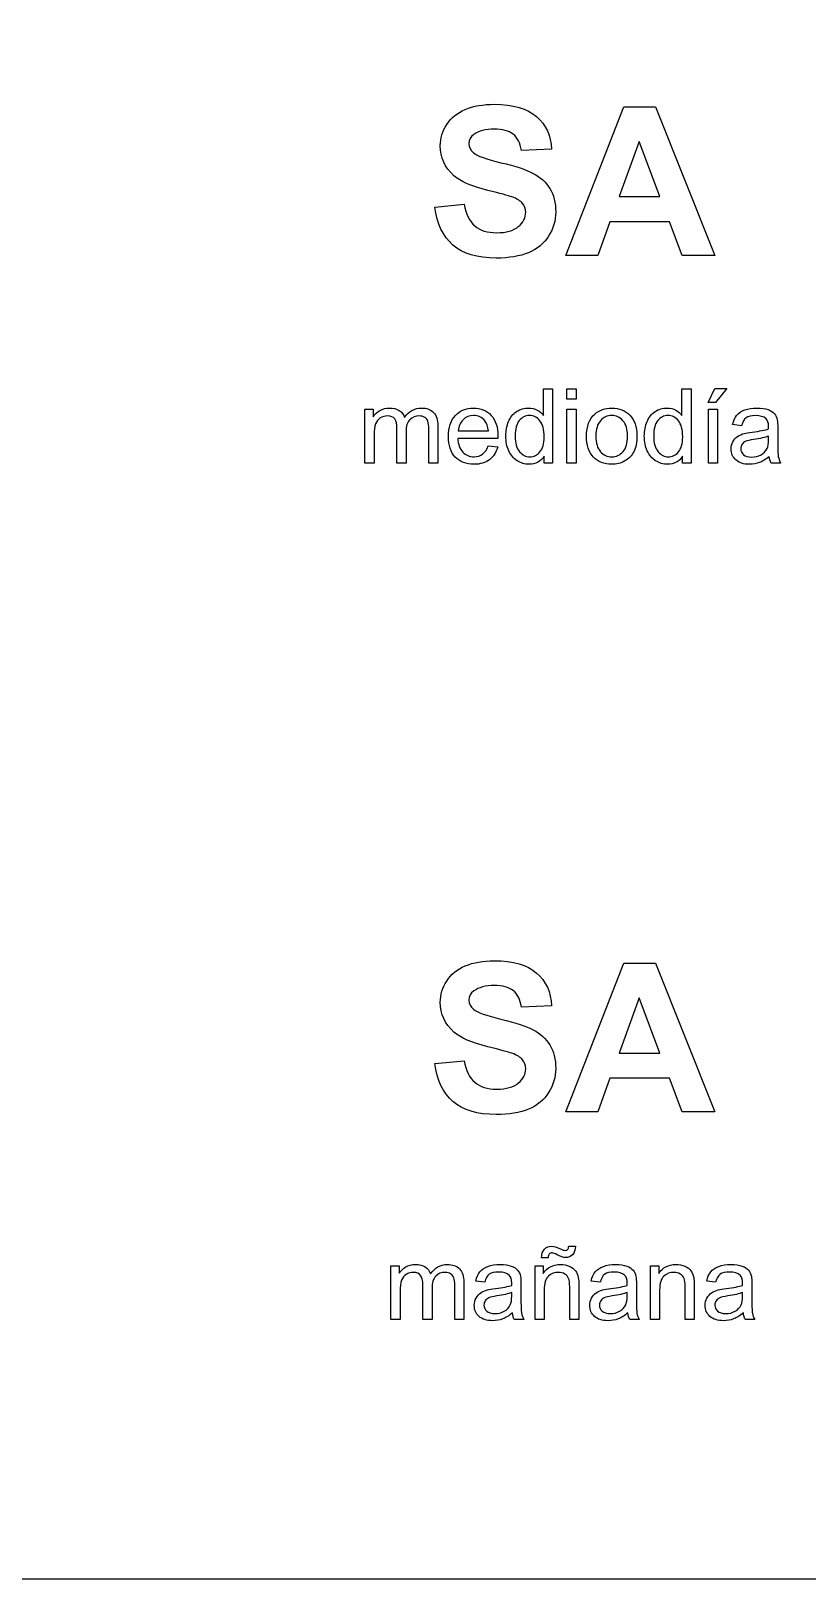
# Model space of a CAD drawing. Header units: millimetres. Extents: x 5 to 740, y 5 to 477.
# Drawn here: x 167.2 to 197.1, y 192 to 251.7 of the extents above; entities that cross this region are included whole.
import ezdxf

# ---------------------------------------------------------------- set-up
doc = ezdxf.new("R2010")
doc.units = ezdxf.units.MM
doc.layers.get('0').update_dxf_attribs({"linetype": 'CONTINUOUS'})

msp = doc.modelspace()

# ---------------------------------------------------------------- linework, layer by layer
at = {"color": 7}
for points in [[(5, 327), (239, 327), (239, 192), (5, 192)], [(193.52539, 243), (192.26758, 243), (191.76758, 244.30078), (189.47852, 244.30078), (189.00586, 243), (187.7793, 243), (190.00977, 248.72656), (191.23242, 248.72656)], [(191.39648, 245.26563), (190.60742, 247.39063), (189.83398, 245.26563)], [(182.73242, 244.86326)], [(187.81934, 237.45898), (187.81934, 237.86328), (188.1709, 237.86328), (188.1709, 237.45898)], [(193.26072, 237.33203), (193.52049, 237.87891), (193.98143, 237.87891), (193.55174, 237.33203)], [(187.81934, 235), (187.81934, 237.07422), (188.1709, 237.07422), (188.1709, 235)], [(193.27832, 235), (193.27832, 237.07422), (193.62988, 237.07422), (193.62988, 235)], [(183.63379, 236.23633)], [(184.78805, 235.66804)], [(185.82715, 236.03516)], [(188.5752, 236.03711)], [(188.93652, 236.03711)], [(191.16504, 236.03516)], [(195.6202, 235.2558)], [(193.52539, 210), (192.26758, 210), (191.76758, 211.30078), (189.47852, 211.30078), (189.00586, 210), (187.7793, 210), (190.00977, 215.72656), (191.23242, 215.72656)], [(191.39648, 212.26563), (190.60742, 214.39063), (189.83398, 212.26563)], [(182.73242, 211.86326)], [(185.72177, 202.2558)], [(190.17099, 202.2558)], [(194.62022, 202.2558)]]:
    msp.add_lwpolyline(points, close=True, dxfattribs=at)
for points in [[(187.22461, 247.08984), (186.06836, 247.03904)], [(182.73242, 244.86328), (183.85742, 244.97266)], [(186.91504, 236.83591), (186.91504, 237.86325), (187.26465, 237.86325), (187.26465, 235), (186.93848, 235)], [(192.25293, 236.83591), (192.25293, 237.86325), (192.60254, 237.86325), (192.60254, 235), (192.27637, 235)], [(180.03613, 235), (180.03613, 237.07422), (180.35059, 237.07422), (180.35059, 236.7832)], [(181.62008, 236.20504), (181.62008, 235), (181.26851, 235), (181.26851, 236.34766)], [(182.84668, 236.42378), (182.84668, 235), (182.49707, 235), (182.49707, 236.30664)], [(183.63379, 236.23633), (184.79199, 236.23633)], [(194.55184, 236.43547), (194.20809, 236.48237)], [(195.94639, 236.33783), (195.94639, 235.86908)], [(180.38773, 236.0762), (180.38773, 235), (180.03613, 235)], [(185.16109, 235.94734), (183.61422, 235.94734)], [(184.78809, 235.66797), (185.15137, 235.62307)], [(195.59079, 235.91218), (195.5908, 236.04102)], [(186.93848, 235), (186.93848, 235.26172)], [(192.27637, 235), (192.27637, 235.26172)], [(196.05769, 234.99994), (195.6905, 234.99994)], [(187.22461, 214.08984), (186.06836, 214.03904)], [(182.73242, 211.86328), (183.85742, 211.97266)], [(187.89358, 204.83202), (188.14749, 204.83202)], [(181.03613, 202), (181.03613, 204.07422), (181.35059, 204.07422), (181.35059, 203.7832)], [(186.59277, 202), (186.59277, 204.07422), (186.90918, 204.07422), (186.90918, 203.7793)], [(187.10063, 204.38081), (186.84082, 204.38086)], [(191.04199, 202), (191.04199, 204.07422), (191.3584, 204.07422), (191.3584, 203.7793)], [(183.84668, 203.42378), (183.84668, 202), (183.49707, 202), (183.49707, 203.30664)], [(184.65341, 203.43547), (184.30966, 203.48237)], [(189.10263, 203.43547), (188.75888, 203.48237)], [(193.55186, 203.43547), (193.20811, 203.48237)], [(181.38773, 203.0762), (181.38773, 202), (181.03613, 202)], [(182.62008, 203.20504), (182.62008, 202), (182.26851, 202), (182.26851, 203.34766)], [(185.69237, 202.91218), (185.69238, 203.04102)], [(186.04796, 203.33783), (186.04796, 202.86908)], [(186.94433, 203.13285), (186.94433, 202), (186.59277, 202)], [(188.27829, 203.27535), (188.27829, 202), (187.92673, 202), (187.92673, 203.26172)], [(190.14159, 202.91218), (190.1416, 203.04102)], [(190.49718, 203.33783), (190.49718, 202.86908)], [(191.39354, 203.13285), (191.39354, 202), (191.04199, 202)], [(192.72751, 203.27535), (192.72751, 202), (192.37595, 202), (192.37595, 203.26172)], [(194.59081, 202.91218), (194.59082, 203.04102)], [(194.94641, 203.33783), (194.94641, 202.86908)], [(186.15926, 201.99994), (185.79207, 201.99994)], [(190.60848, 201.99994), (190.24129, 201.99994)], [(195.05771, 201.99994), (194.69052, 201.99994)]]:
    msp.add_lwpolyline(points, dxfattribs=at)
for points in [[(183.90039, 248.625), (184.21289, 248.757813), (184.589193, 248.82422), (185.0293, 248.82422)], [(185.0293, 248.82422), (185.748047, 248.82422), (186.28841, 248.666667), (186.65039, 248.35156)], [(183.18555, 248.04297), (183.352217, 248.298177), (183.590497, 248.492187), (183.90039, 248.625)], [(186.65039, 248.35156), (187.014977, 248.03646), (187.206383, 247.615887), (187.22461, 247.08984)], [(182.93945, 247.22656), (182.93945, 247.518227), (183.021483, 247.790363), (183.18555, 248.04297)], [(184.22852, 247.66014), (184.10612, 247.571593), (184.04492, 247.453103), (184.04492, 247.30467)], [(185.01758, 247.86717), (184.68164, 247.86717), (184.41862, 247.79816), (184.22852, 247.66014)], [(185.74805, 247.67186), (185.58659, 247.802067), (185.3431, 247.86717), (185.01758, 247.86717)], [(186.06836, 247.03904), (186.018893, 247.333313), (185.912123, 247.544253), (185.74805, 247.67186)], [(183.4668, 246.07422), (183.115233, 246.389327), (182.93945, 246.77344), (182.93945, 247.22656)], [(184.04492, 247.30467), (184.04492, 247.16925), (184.102213, 247.053363), (184.2168, 246.95701)], [(184.2168, 246.95701), (184.362633, 246.834617), (184.7168, 246.707013), (185.2793, 246.5742)], [(185.2793, 246.5742), (185.8418, 246.441387), (186.257163, 246.303367), (186.52539, 246.16014)], [(184.77148, 245.50781), (184.151693, 245.661457), (183.7168, 245.85026), (183.4668, 246.07422)], [(186.52539, 246.16014), (186.796223, 246.019513), (187.00716, 245.825503), (187.1582, 245.57811)], [(185.69727, 245.25781), (185.56185, 245.304677), (185.253253, 245.38801), (184.77148, 245.50781)], [(186.11133, 245.00781), (186.033203, 245.104163), (185.895183, 245.187497), (185.69727, 245.25781)], [(187.1582, 245.57811), (187.311847, 245.333317), (187.38867, 245.02993), (187.38867, 244.66795)], [(183.42773, 243.39842), (183.03971, 243.734353), (182.80794, 244.222633), (182.73242, 244.86326)], [(183.85742, 244.97266), (183.925127, 244.595053), (184.061847, 244.31771), (184.26758, 244.14063)], [(185.94727, 244.10938), (186.13737, 244.268233), (186.23242, 244.453127), (186.23242, 244.66406)], [(186.23242, 244.66406), (186.23242, 244.79948), (186.192057, 244.914063), (186.11133, 245.00781)], [(187.38867, 244.66795), (187.38867, 244.339823), (187.297523, 244.03253), (187.11523, 243.74607)], [(184.26758, 244.14063), (184.475913, 243.963543), (184.75586, 243.875), (185.10742, 243.875)], [(185.10742, 243.875), (185.47982, 243.875), (185.75977, 243.953127), (185.94727, 244.10938)], [(185.0957, 242.89842), (184.371747, 242.89842), (183.815757, 243.065087), (183.42773, 243.39842)], [(187.11523, 243.74607), (186.932943, 243.459617), (186.675133, 243.246077), (186.3418, 243.10545)], [(186.3418, 243.10545), (186.008467, 242.96743), (185.5931, 242.89842), (185.0957, 242.89842)], [(180.35059, 236.7832), (180.415657, 236.884767), (180.502243, 236.966147), (180.61035, 237.02734)], [(180.61035, 237.02734), (180.718423, 237.089807), (180.84147, 237.12104), (180.97949, 237.12104)], [(180.90136, 236.81641), (180.8024, 236.81641), (180.710603, 236.790377), (180.62597, 236.73831)], [(181.18261, 236.69922), (181.125343, 236.777347), (181.031593, 236.81641), (180.90136, 236.81641)], [(180.97949, 237.12104), (181.133137, 237.12104), (181.25879, 237.08914), (181.35645, 237.02534)], [(181.35645, 237.02534), (181.455403, 236.96154), (181.525063, 236.872347), (181.56543, 236.75776)], [(181.56543, 236.75776), (181.72949, 236.999947), (181.94303, 237.12104), (182.20605, 237.12104)], [(182.12789, 236.81637), (181.982057, 236.81637), (181.860963, 236.76754), (181.76461, 236.66988)], [(182.33883, 236.75977), (182.278963, 236.797503), (182.20865, 236.81637), (182.12789, 236.81637)], [(182.20605, 237.12104), (182.411783, 237.12104), (182.569987, 237.06375), (182.68066, 236.94917)], [(182.68066, 236.94917), (182.79134, 236.83589), (182.84668, 236.66076), (182.84668, 236.42378)], [(183.25098, 236.01955), (183.25098, 236.36851), (183.340823, 236.639343), (183.52051, 236.83205)], [(183.52051, 236.83205), (183.700197, 237.024757), (183.93327, 237.12111), (184.21973, 237.12111)], [(184.22363, 236.83203), (184.062177, 236.83203), (183.92611, 236.777993), (183.81543, 236.66992)], [(184.21973, 237.12111), (184.49707, 237.12111), (184.72363, 237.02671), (184.89941, 236.83791)], [(184.65918, 236.62891), (184.5472, 236.764323), (184.402017, 236.83203), (184.22363, 236.83203)], [(184.89941, 236.83791), (185.075197, 236.64911), (185.16309, 236.383487), (185.16309, 236.04104)], [(185.56934, 236.59766), (185.638347, 236.766927), (185.74186, 236.896483), (185.87988, 236.98633)], [(185.87988, 236.98633), (186.0179, 237.07617), (186.172197, 237.12109), (186.34277, 237.12109)], [(186.37598, 236.83008), (186.219727, 236.83008), (186.088867, 236.766277), (185.9834, 236.63867)], [(186.34277, 237.12109), (186.46777, 237.12109), (186.5791, 237.09439), (186.67676, 237.04099)], [(186.78027, 236.63086), (186.670897, 236.763673), (186.536133, 236.83008), (186.37598, 236.83008)], [(186.67676, 237.04099), (186.774413, 236.988923), (186.85384, 236.920563), (186.91504, 236.83591)], [(188.5752, 236.03711), (188.5752, 236.421223), (188.68197, 236.70573), (188.89551, 236.89063)], [(188.89551, 236.89063), (189.073897, 237.04427), (189.291343, 237.12109), (189.54785, 237.12109)], [(189.54785, 236.83008), (189.37207, 236.83008), (189.226237, 236.764323), (189.11035, 236.63281)], [(189.54785, 237.12109), (189.83301, 237.12109), (190.066083, 237.02734), (190.24707, 236.83984)], [(189.98145, 236.63086), (189.865563, 236.763673), (189.72103, 236.83008), (189.54785, 236.83008)], [(190.24707, 236.83984), (190.428057, 236.653647), (190.51855, 236.395837), (190.51855, 236.06641)], [(190.90723, 236.59766), (190.976237, 236.766927), (191.07975, 236.896483), (191.21777, 236.98633)], [(191.21777, 236.98633), (191.35579, 237.07617), (191.510087, 237.12109), (191.68066, 237.12109)], [(191.71387, 236.83008), (191.557617, 236.83008), (191.426757, 236.766277), (191.32129, 236.63867)], [(191.68066, 237.12109), (191.80566, 237.12109), (191.91699, 237.09439), (192.01465, 237.04099)], [(192.11816, 236.63086), (192.008787, 236.763673), (191.874023, 236.83008), (191.71387, 236.83008)], [(192.01465, 237.04099), (192.112303, 236.988923), (192.19173, 236.920563), (192.25293, 236.83591)], [(194.20809, 236.48237), (194.239357, 236.62951), (194.290787, 236.748), (194.36238, 236.83784)], [(194.36238, 236.83784), (194.434, 236.928987), (194.537517, 236.99865), (194.67293, 237.04683)], [(194.67293, 237.04683), (194.80835, 237.096297), (194.96525, 237.12103), (195.14363, 237.12103)], [(195.09285, 236.83001), (194.92749, 236.83001), (194.805097, 236.80071), (194.72567, 236.74211)], [(195.49324, 236.71087), (195.4034, 236.790297), (195.269937, 236.83001), (195.09285, 236.83001)], [(195.14363, 237.12103), (195.320717, 237.12103), (195.4646, 237.100197), (195.57528, 237.05853)], [(195.57528, 237.05853), (195.685953, 237.016863), (195.767333, 236.96413), (195.81942, 236.90033)], [(195.81942, 236.90033), (195.871487, 236.837863), (195.907943, 236.758437), (195.92879, 236.66205)], [(180.44433, 236.5098), (180.406597, 236.40954), (180.38773, 236.265007), (180.38773, 236.0762)], [(180.62597, 236.73831), (180.542637, 236.686243), (180.48209, 236.610073), (180.44433, 236.5098)], [(181.26851, 236.34766), (181.26851, 236.503907), (181.239877, 236.621093), (181.18261, 236.69922)], [(181.76461, 236.66988), (181.668257, 236.573527), (181.62008, 236.41858), (181.62008, 236.20504)], [(182.46187, 236.60938), (182.439737, 236.671847), (182.398723, 236.721977), (182.33883, 236.75977)], [(182.49707, 236.30664), (182.49707, 236.447267), (182.485337, 236.54818), (182.46187, 236.60938)], [(183.81543, 236.66992), (183.706057, 236.561847), (183.64551, 236.417317), (183.63379, 236.23633)], [(184.79199, 236.23633), (184.77639, 236.41081), (184.73212, 236.54167), (184.65918, 236.62891)], [(185.46582, 236.03516), (185.46582, 236.242187), (185.500327, 236.429687), (185.56934, 236.59766)], [(185.9834, 236.63867), (185.879233, 236.51107), (185.82715, 236.3099), (185.82715, 236.03516)], [(186.94434, 236.00586), (186.94434, 236.289713), (186.88965, 236.498047), (186.78027, 236.63086)], [(189.11035, 236.63281), (188.994463, 236.501303), (188.93652, 236.302737), (188.93652, 236.03711)], [(190.15723, 236.04883), (190.15723, 236.305337), (190.098637, 236.499347), (189.98145, 236.63086)], [(190.80371, 236.03516), (190.80371, 236.242187), (190.838217, 236.429687), (190.90723, 236.59766)], [(191.32129, 236.63867), (191.217123, 236.51107), (191.16504, 236.3099), (191.16504, 236.03516)], [(192.28223, 236.00586), (192.28223, 236.289713), (192.22754, 236.498047), (192.11816, 236.63086)], [(194.72567, 236.74211), (194.647543, 236.684843), (194.5896, 236.58263), (194.55184, 236.43547)], [(194.96389, 236.19523), (195.247743, 236.229097), (195.456727, 236.269463), (195.59084, 236.31633)], [(195.59284, 236.40813), (195.59284, 236.551363), (195.55964, 236.652277), (195.49324, 236.71087)], [(195.59084, 236.31633), (195.592173, 236.36453), (195.59284, 236.39513), (195.59284, 236.40813)], [(195.92879, 236.66205), (195.940523, 236.602183), (195.94639, 236.49411), (195.94639, 236.33783)], [(183.5166, 235.23244), (183.33952, 235.41994), (183.25098, 235.68231), (183.25098, 236.01955)], [(183.61422, 235.94734), (183.62722, 235.719473), (183.691673, 235.544993), (183.80758, 235.4239)], [(184.57125, 235.34382), (184.662397, 235.411527), (184.734663, 235.5196), (184.78805, 235.66804)], [(185.15137, 235.62307), (185.094103, 235.41083), (184.987983, 235.246117), (184.83301, 235.12893)], [(185.16309, 236.04104), (185.16309, 236.02024), (185.162423, 235.989007), (185.16109, 235.94734)], [(185.5791, 235.4707), (185.50358, 235.634767), (185.46582, 235.82292), (185.46582, 236.03516)], [(185.82715, 236.03516), (185.82715, 235.769533), (185.88314, 235.570963), (185.99512, 235.43945)], [(186.78223, 235.42969), (186.890303, 235.55599), (186.94434, 235.748047), (186.94434, 236.00586)], [(188.84277, 235.23242), (188.66439, 235.41862), (188.5752, 235.68685), (188.5752, 236.03711)], [(188.93652, 236.03711), (188.93652, 235.771483), (188.994463, 235.572263), (189.11035, 235.43945)], [(189.9834, 235.44141), (190.099287, 235.574223), (190.15723, 235.776697), (190.15723, 236.04883)], [(190.51855, 236.06641), (190.51855, 235.799483), (190.478187, 235.589197), (190.39746, 235.43555)], [(190.91699, 235.4707), (190.84147, 235.634767), (190.80371, 235.82292), (190.80371, 236.03516)], [(191.16504, 236.03516), (191.16504, 235.769533), (191.22103, 235.570963), (191.33301, 235.43945)], [(192.12012, 235.42969), (192.228193, 235.55599), (192.28223, 235.748047), (192.28223, 236.00586)], [(194.14744, 235.54683), (194.14744, 235.64839), (194.17024, 235.740837), (194.21584, 235.82417)], [(194.21584, 235.82417), (194.262707, 235.908803), (194.323253, 235.97651), (194.39748, 236.02729)], [(194.39748, 236.02729), (194.473, 236.07809), (194.557637, 236.116503), (194.65139, 236.14253)], [(194.57127, 235.72267), (194.538737, 235.673203), (194.52247, 235.617863), (194.52247, 235.55665)], [(194.70994, 235.8379), (194.650073, 235.811833), (194.60385, 235.773423), (194.57127, 235.72267)], [(194.65139, 236.14253), (194.720397, 236.16073), (194.824563, 236.178297), (194.96389, 236.19523)], [(195.01658, 235.9082), (194.872047, 235.8874), (194.769833, 235.863967), (194.70994, 235.8379)], [(195.5908, 236.04102), (195.463193, 235.988953), (195.271787, 235.94468), (195.01658, 235.9082)], [(195.53419, 235.56062), (195.571923, 235.640047), (195.59079, 235.757233), (195.59079, 235.91218)], [(195.94639, 235.86908), (195.94639, 235.54226), (195.953557, 235.33523), (195.96789, 235.24799)], [(184.23926, 234.95315), (183.935873, 234.95315), (183.694987, 235.046247), (183.5166, 235.23244)], [(183.80758, 235.4239), (183.923467, 235.302807), (184.067997, 235.24226), (184.24117, 235.24226)], [(184.83301, 235.12893), (184.678063, 235.011743), (184.480147, 234.95315), (184.23926, 234.95315)], [(184.24117, 235.24226), (184.370077, 235.24226), (184.480103, 235.276113), (184.57125, 235.34382)], [(185.90137, 235.08984), (185.76335, 235.180987), (185.655927, 235.30794), (185.5791, 235.4707)], [(186.3584, 234.95313), (186.193033, 234.95313), (186.04069, 234.9987), (185.90137, 235.08984)], [(185.99512, 235.43945), (186.1071, 235.307943), (186.23926, 235.24219), (186.3916, 235.24219)], [(186.93848, 235.26172), (186.806967, 235.055993), (186.613607, 234.95313), (186.3584, 234.95313)], [(186.3916, 235.24219), (186.545247, 235.24219), (186.675457, 235.30469), (186.78223, 235.42969)], [(189.54785, 234.95313), (189.257483, 234.95313), (189.022457, 235.046227), (188.84277, 235.23242)], [(189.11035, 235.43945), (189.226237, 235.307943), (189.37207, 235.24219), (189.54785, 235.24219)], [(189.54785, 235.24219), (189.72233, 235.24219), (189.867513, 235.308597), (189.9834, 235.44141)], [(190.04785, 235.08008), (189.89551, 234.995447), (189.728843, 234.95313), (189.54785, 234.95313)], [(190.39746, 235.43555), (190.318033, 235.283203), (190.201497, 235.164713), (190.04785, 235.08008)], [(191.23926, 235.08984), (191.10124, 235.180987), (190.993817, 235.30794), (190.91699, 235.4707)], [(191.69629, 234.95313), (191.530923, 234.95313), (191.37858, 234.9987), (191.23926, 235.08984)], [(191.33301, 235.43945), (191.44499, 235.307943), (191.57715, 235.24219), (191.72949, 235.24219)], [(192.27637, 235.26172), (192.144857, 235.055993), (191.951497, 234.95313), (191.69629, 234.95313)], [(191.72949, 235.24219), (191.883137, 235.24219), (192.013347, 235.30469), (192.12012, 235.42969)], [(194.33103, 235.11909), (194.208637, 235.23107), (194.14744, 235.37365), (194.14744, 235.54683)], [(194.85643, 234.95308), (194.628563, 234.95308), (194.45343, 235.008417), (194.33103, 235.11909)], [(194.52247, 235.55665), (194.52247, 235.462903), (194.557627, 235.38478), (194.62794, 235.32228)], [(194.62794, 235.32228), (194.699553, 235.259813), (194.80372, 235.22858), (194.94044, 235.22858)], [(195.24314, 235.02148), (195.123353, 234.97588), (194.99445, 234.95308), (194.85643, 234.95308)], [(194.94044, 235.22858), (195.075853, 235.22858), (195.196297, 235.25788), (195.30177, 235.31648)], [(195.6201, 235.25586), (195.489887, 235.14518), (195.364233, 235.067053), (195.24314, 235.02148)], [(195.30177, 235.31648), (195.407237, 235.376347), (195.48471, 235.457727), (195.53419, 235.56062)], [(195.6905, 234.99994), (195.654033, 235.07286), (195.6306, 235.158147), (195.6202, 235.2558)], [(195.96789, 235.24799), (195.98349, 235.16205), (196.013423, 235.079367), (196.05769, 234.99994)], [(183.18555, 215.04297), (183.352217, 215.298177), (183.590497, 215.492187), (183.90039, 215.625)], [(183.90039, 215.625), (184.21289, 215.757813), (184.589193, 215.82422), (185.0293, 215.82422)], [(185.0293, 215.82422), (185.748047, 215.82422), (186.28841, 215.666667), (186.65039, 215.35156)], [(186.65039, 215.35156), (187.014977, 215.03646), (187.206383, 214.615887), (187.22461, 214.08984)], [(182.93945, 214.22656), (182.93945, 214.518227), (183.021483, 214.790363), (183.18555, 215.04297)], [(185.01758, 214.86717), (184.68164, 214.86717), (184.41862, 214.79816), (184.22852, 214.66014)], [(185.74805, 214.67186), (185.58659, 214.802067), (185.3431, 214.86717), (185.01758, 214.86717)], [(183.4668, 213.07422), (183.115233, 213.389327), (182.93945, 213.77344), (182.93945, 214.22656)], [(184.22852, 214.66014), (184.10612, 214.571593), (184.04492, 214.453103), (184.04492, 214.30467)], [(184.04492, 214.30467), (184.04492, 214.16925), (184.102213, 214.053363), (184.2168, 213.95701)], [(186.06836, 214.03904), (186.018893, 214.333313), (185.912123, 214.544253), (185.74805, 214.67186)], [(184.2168, 213.95701), (184.362633, 213.834617), (184.7168, 213.707013), (185.2793, 213.5742)], [(185.2793, 213.5742), (185.8418, 213.441387), (186.257163, 213.303367), (186.52539, 213.16014)], [(184.77148, 212.50781), (184.151693, 212.661457), (183.7168, 212.85026), (183.4668, 213.07422)], [(186.52539, 213.16014), (186.796223, 213.019513), (187.00716, 212.825503), (187.1582, 212.57811)], [(185.69727, 212.25781), (185.56185, 212.304677), (185.253253, 212.38801), (184.77148, 212.50781)], [(187.1582, 212.57811), (187.311847, 212.333317), (187.38867, 212.02993), (187.38867, 211.66795)], [(183.42773, 210.39842), (183.03971, 210.734353), (182.80794, 211.222633), (182.73242, 211.86326)], [(183.85742, 211.97266), (183.925127, 211.595053), (184.061847, 211.31771), (184.26758, 211.14063)], [(186.11133, 212.00781), (186.033203, 212.104163), (185.895183, 212.187497), (185.69727, 212.25781)], [(186.23242, 211.66406), (186.23242, 211.79948), (186.192057, 211.914063), (186.11133, 212.00781)], [(185.94727, 211.10938), (186.13737, 211.268233), (186.23242, 211.453127), (186.23242, 211.66406)], [(187.38867, 211.66795), (187.38867, 211.339823), (187.297523, 211.03253), (187.11523, 210.74607)], [(184.26758, 211.14063), (184.475913, 210.963543), (184.75586, 210.875), (185.10742, 210.875)], [(185.10742, 210.875), (185.47982, 210.875), (185.75977, 210.953127), (185.94727, 211.10938)], [(187.11523, 210.74607), (186.932943, 210.459617), (186.675133, 210.246077), (186.3418, 210.10545)], [(185.0957, 209.89842), (184.371747, 209.89842), (183.815757, 210.065087), (183.42773, 210.39842)], [(186.3418, 210.10545), (186.008467, 209.96743), (185.5931, 209.89842), (185.0957, 209.89842)], [(186.84082, 204.38086), (186.839487, 204.516273), (186.876597, 204.624347), (186.95215, 204.70508)], [(186.95215, 204.70508), (187.02637, 204.785807), (187.12142, 204.82617), (187.2373, 204.82617)], [(187.2373, 204.82617), (187.318033, 204.82617), (187.42806, 204.791013), (187.56738, 204.7207)], [(187.56738, 204.7207), (187.644207, 204.681633), (187.705407, 204.6621), (187.75098, 204.6621)], [(187.75098, 204.6621), (187.792647, 204.6621), (187.824547, 204.673167), (187.84668, 204.6953)], [(187.84668, 204.6953), (187.868813, 204.718767), (187.884447, 204.76434), (187.89358, 204.83202)], [(188.14749, 204.83202), (188.14349, 204.683587), (188.10573, 204.57226), (188.03421, 204.49804)], [(181.35059, 203.7832), (181.415657, 203.884767), (181.502243, 203.966147), (181.61035, 204.02734)], [(181.61035, 204.02734), (181.718423, 204.089807), (181.84147, 204.12104), (181.97949, 204.12104)], [(181.97949, 204.12104), (182.133137, 204.12104), (182.25879, 204.08914), (182.35645, 204.02534)], [(182.35645, 204.02534), (182.455403, 203.96154), (182.525063, 203.872347), (182.56543, 203.75776)], [(182.56543, 203.75776), (182.72949, 203.999947), (182.94303, 204.12104), (183.20605, 204.12104)], [(183.20605, 204.12104), (183.411783, 204.12104), (183.569987, 204.06375), (183.68066, 203.94917)], [(184.46396, 203.83784), (184.535573, 203.928987), (184.639087, 203.99865), (184.7745, 204.04683)], [(184.7745, 204.04683), (184.90992, 204.096297), (185.066823, 204.12103), (185.24521, 204.12103)], [(185.24521, 204.12103), (185.42229, 204.12103), (185.56617, 204.100197), (185.67685, 204.05853)], [(185.67685, 204.05853), (185.787523, 204.016863), (185.868903, 203.96413), (185.92099, 203.90033)], [(186.90918, 203.7793), (187.061527, 204.00716), (187.28158, 204.12109), (187.56934, 204.12109)], [(187.14163, 204.51948), (187.112963, 204.488213), (187.099297, 204.44199), (187.10063, 204.38081)], [(187.24905, 204.56638), (187.204783, 204.56638), (187.168977, 204.550747), (187.14163, 204.51948)], [(187.44046, 204.49608), (187.35322, 204.542947), (187.289417, 204.56638), (187.24905, 204.56638)], [(187.76468, 204.38671), (187.682647, 204.38671), (187.574573, 204.423167), (187.44046, 204.49608)], [(187.56934, 204.12109), (187.69434, 204.12109), (187.808923, 204.09829), (187.91309, 204.05269)], [(188.03421, 204.49804), (187.963897, 204.42382), (187.874053, 204.38671), (187.76468, 204.38671)], [(187.91309, 204.05269), (188.018557, 204.008423), (188.09733, 203.94983), (188.14941, 203.87691)], [(188.91318, 203.83784), (188.984793, 203.928987), (189.088307, 203.99865), (189.22372, 204.04683)], [(189.22372, 204.04683), (189.35914, 204.096297), (189.516043, 204.12103), (189.69443, 204.12103)], [(189.69443, 204.12103), (189.87151, 204.12103), (190.01539, 204.100197), (190.12607, 204.05853)], [(190.12607, 204.05853), (190.236743, 204.016863), (190.318123, 203.96413), (190.37021, 203.90033)], [(191.3584, 203.7793), (191.51074, 204.00716), (191.73079, 204.12109), (192.01855, 204.12109)], [(192.01855, 204.12109), (192.14355, 204.12109), (192.258133, 204.09829), (192.3623, 204.05269)], [(192.3623, 204.05269), (192.467773, 204.008423), (192.54655, 203.94983), (192.59863, 203.87691)], [(193.3624, 203.83784), (193.43402, 203.928987), (193.537537, 203.99865), (193.67295, 204.04683)], [(193.67295, 204.04683), (193.80837, 204.096297), (193.96527, 204.12103), (194.14365, 204.12103)], [(194.14365, 204.12103), (194.320737, 204.12103), (194.46462, 204.100197), (194.5753, 204.05853)], [(194.5753, 204.05853), (194.685973, 204.016863), (194.767353, 203.96413), (194.81944, 203.90033)], [(181.44433, 203.5098), (181.406597, 203.40954), (181.38773, 203.265007), (181.38773, 203.0762)], [(181.62597, 203.73831), (181.542637, 203.686243), (181.48209, 203.610073), (181.44433, 203.5098)], [(181.90136, 203.81641), (181.8024, 203.81641), (181.710603, 203.790377), (181.62597, 203.73831)], [(182.18261, 203.69922), (182.125343, 203.777347), (182.031593, 203.81641), (181.90136, 203.81641)], [(182.26851, 203.34766), (182.26851, 203.503907), (182.239877, 203.621093), (182.18261, 203.69922)], [(182.76461, 203.66988), (182.668257, 203.573527), (182.62008, 203.41858), (182.62008, 203.20504)], [(183.12789, 203.81637), (182.982057, 203.81637), (182.860963, 203.76754), (182.76461, 203.66988)], [(183.33883, 203.75977), (183.278963, 203.797503), (183.20865, 203.81637), (183.12789, 203.81637)], [(183.46187, 203.60938), (183.439737, 203.671847), (183.398723, 203.721977), (183.33883, 203.75977)], [(183.49707, 203.30664), (183.49707, 203.447267), (183.485337, 203.54818), (183.46187, 203.60938)], [(183.68066, 203.94917), (183.79134, 203.83589), (183.84668, 203.66076), (183.84668, 203.42378)], [(184.30966, 203.48237), (184.340927, 203.62951), (184.39236, 203.748), (184.46396, 203.83784)], [(184.82724, 203.74211), (184.749113, 203.684843), (184.69117, 203.58263), (184.65341, 203.43547)], [(185.19443, 203.83001), (185.029063, 203.83001), (184.906667, 203.80071), (184.82724, 203.74211)], [(185.59482, 203.71087), (185.504973, 203.790297), (185.37151, 203.83001), (185.19443, 203.83001)], [(185.69442, 203.40813), (185.69442, 203.551363), (185.66122, 203.652277), (185.59482, 203.71087)], [(185.69242, 203.31633), (185.693753, 203.36453), (185.69442, 203.39513), (185.69442, 203.40813)], [(185.92099, 203.90033), (185.973057, 203.837863), (186.009513, 203.758437), (186.03036, 203.66205)], [(186.03036, 203.66205), (186.042093, 203.602183), (186.04796, 203.49411), (186.04796, 203.33783)], [(187.10644, 203.67387), (186.998367, 203.578817), (186.94433, 203.398477), (186.94433, 203.13285)], [(187.49511, 203.81645), (187.34537, 203.81645), (187.215813, 203.768923), (187.10644, 203.67387)], [(187.73925, 203.75195), (187.670237, 203.79495), (187.588857, 203.81645), (187.49511, 203.81645)], [(187.88573, 203.58203), (187.858397, 203.653643), (187.80957, 203.710283), (187.73925, 203.75195)], [(187.92673, 203.26172), (187.92673, 203.404947), (187.913063, 203.511717), (187.88573, 203.58203)], [(188.14941, 203.87691), (188.201477, 203.803997), (188.237937, 203.71741), (188.25879, 203.61715)], [(188.25879, 203.61715), (188.27179, 203.552017), (188.27829, 203.438083), (188.27829, 203.27535)], [(188.75888, 203.48237), (188.790147, 203.62951), (188.84158, 203.748), (188.91318, 203.83784)], [(189.27646, 203.74211), (189.198333, 203.684843), (189.14039, 203.58263), (189.10263, 203.43547)], [(189.64364, 203.83001), (189.47828, 203.83001), (189.355887, 203.80071), (189.27646, 203.74211)], [(190.04404, 203.71087), (189.954193, 203.790297), (189.820727, 203.83001), (189.64364, 203.83001)], [(190.14364, 203.40813), (190.14364, 203.551363), (190.11044, 203.652277), (190.04404, 203.71087)], [(190.14164, 203.31633), (190.142973, 203.36453), (190.14364, 203.39513), (190.14364, 203.40813)], [(190.37021, 203.90033), (190.422277, 203.837863), (190.458733, 203.758437), (190.47958, 203.66205)], [(190.47958, 203.66205), (190.491313, 203.602183), (190.49718, 203.49411), (190.49718, 203.33783)], [(191.55565, 203.67387), (191.447577, 203.578817), (191.39354, 203.398477), (191.39354, 203.13285)], [(191.94433, 203.81645), (191.79459, 203.81645), (191.66503, 203.768923), (191.55565, 203.67387)], [(192.18847, 203.75195), (192.119457, 203.79495), (192.038077, 203.81645), (191.94433, 203.81645)], [(192.33495, 203.58203), (192.307617, 203.653643), (192.25879, 203.710283), (192.18847, 203.75195)], [(192.37595, 203.26172), (192.37595, 203.404947), (192.362283, 203.511717), (192.33495, 203.58203)], [(192.59863, 203.87691), (192.650697, 203.803997), (192.687157, 203.71741), (192.70801, 203.61715)], [(192.70801, 203.61715), (192.72101, 203.552017), (192.72751, 203.438083), (192.72751, 203.27535)], [(193.20811, 203.48237), (193.239377, 203.62951), (193.290807, 203.748), (193.3624, 203.83784)], [(193.72569, 203.74211), (193.647563, 203.684843), (193.58962, 203.58263), (193.55186, 203.43547)], [(194.09287, 203.83001), (193.92751, 203.83001), (193.805117, 203.80071), (193.72569, 203.74211)], [(194.49326, 203.71087), (194.40342, 203.790297), (194.269957, 203.83001), (194.09287, 203.83001)], [(194.59286, 203.40813), (194.59286, 203.551363), (194.55966, 203.652277), (194.49326, 203.71087)], [(194.59086, 203.31633), (194.592193, 203.36453), (194.59286, 203.39513), (194.59286, 203.40813)], [(194.81944, 203.90033), (194.871507, 203.837863), (194.907963, 203.758437), (194.92881, 203.66205)], [(194.92881, 203.66205), (194.940543, 203.602183), (194.94641, 203.49411), (194.94641, 203.33783)], [(184.24902, 202.54683), (184.24902, 202.64839), (184.27182, 202.740837), (184.31742, 202.82417)], [(184.31742, 202.82417), (184.364287, 202.908803), (184.424833, 202.97651), (184.49906, 203.02729)], [(184.49906, 203.02729), (184.57458, 203.07809), (184.659217, 203.116503), (184.75297, 203.14253)], [(184.81152, 202.8379), (184.751653, 202.811833), (184.70543, 202.773423), (184.67285, 202.72267)], [(184.75297, 203.14253), (184.821983, 203.16073), (184.92615, 203.178297), (185.06547, 203.19523)], [(185.11816, 202.9082), (184.973633, 202.8874), (184.87142, 202.863967), (184.81152, 202.8379)], [(185.06547, 203.19523), (185.349323, 203.229097), (185.558307, 203.269463), (185.69242, 203.31633)], [(185.69238, 203.04102), (185.56478, 202.988953), (185.373373, 202.94468), (185.11816, 202.9082)], [(185.63577, 202.56062), (185.673503, 202.640047), (185.69237, 202.757233), (185.69237, 202.91218)], [(186.04796, 202.86908), (186.04796, 202.54226), (186.055127, 202.33523), (186.06946, 202.24799)], [(188.69824, 202.54683), (188.69824, 202.64839), (188.72104, 202.740837), (188.76664, 202.82417)], [(188.76664, 202.82417), (188.813507, 202.908803), (188.874053, 202.97651), (188.94828, 203.02729)], [(188.94828, 203.02729), (189.0238, 203.07809), (189.108437, 203.116503), (189.20219, 203.14253)], [(189.26074, 202.8379), (189.200873, 202.811833), (189.15465, 202.773423), (189.12207, 202.72267)], [(189.20219, 203.14253), (189.271197, 203.16073), (189.375363, 203.178297), (189.51469, 203.19523)], [(189.56738, 202.9082), (189.422853, 202.8874), (189.32064, 202.863967), (189.26074, 202.8379)], [(189.51469, 203.19523), (189.798543, 203.229097), (190.007527, 203.269463), (190.14164, 203.31633)], [(190.1416, 203.04102), (190.014, 202.988953), (189.822593, 202.94468), (189.56738, 202.9082)], [(190.08499, 202.56062), (190.122723, 202.640047), (190.14159, 202.757233), (190.14159, 202.91218)], [(190.49718, 202.86908), (190.49718, 202.54226), (190.504347, 202.33523), (190.51868, 202.24799)], [(193.14746, 202.54683), (193.14746, 202.64839), (193.17026, 202.740837), (193.21586, 202.82417)], [(193.21586, 202.82417), (193.262727, 202.908803), (193.323273, 202.97651), (193.3975, 203.02729)], [(193.3975, 203.02729), (193.47302, 203.07809), (193.557657, 203.116503), (193.65141, 203.14253)], [(193.70996, 202.8379), (193.650093, 202.811833), (193.60387, 202.773423), (193.57129, 202.72267)], [(193.65141, 203.14253), (193.720417, 203.16073), (193.824583, 203.178297), (193.96391, 203.19523)], [(194.0166, 202.9082), (193.872067, 202.8874), (193.769853, 202.863967), (193.70996, 202.8379)], [(193.96391, 203.19523), (194.247763, 203.229097), (194.456747, 203.269463), (194.59086, 203.31633)], [(194.59082, 203.04102), (194.463213, 202.988953), (194.271807, 202.94468), (194.0166, 202.9082)], [(194.53421, 202.56062), (194.571943, 202.640047), (194.59081, 202.757233), (194.59081, 202.91218)], [(194.94641, 202.86908), (194.94641, 202.54226), (194.953577, 202.33523), (194.96791, 202.24799)], [(184.43262, 202.11909), (184.31022, 202.23107), (184.24902, 202.37365), (184.24902, 202.54683)], [(184.67285, 202.72267), (184.640317, 202.673203), (184.62405, 202.617863), (184.62405, 202.55665)], [(184.62405, 202.55665), (184.62405, 202.462903), (184.659207, 202.38478), (184.72952, 202.32228)], [(184.72952, 202.32228), (184.801133, 202.259813), (184.9053, 202.22858), (185.04202, 202.22858)], [(185.04202, 202.22858), (185.17744, 202.22858), (185.297883, 202.25788), (185.40335, 202.31648)], [(185.72168, 202.25586), (185.591473, 202.14518), (185.465823, 202.067053), (185.34473, 202.02148)], [(185.40335, 202.31648), (185.508817, 202.376347), (185.58629, 202.457727), (185.63577, 202.56062)], [(185.79207, 201.99994), (185.755603, 202.07286), (185.73217, 202.158147), (185.72177, 202.2558)], [(186.06946, 202.24799), (186.08506, 202.16205), (186.114993, 202.079367), (186.15926, 201.99994)], [(188.88184, 202.11909), (188.75944, 202.23107), (188.69824, 202.37365), (188.69824, 202.54683)], [(189.12207, 202.72267), (189.089537, 202.673203), (189.07327, 202.617863), (189.07327, 202.55665)], [(189.07327, 202.55665), (189.07327, 202.462903), (189.108427, 202.38478), (189.17874, 202.32228)], [(189.17874, 202.32228), (189.250353, 202.259813), (189.35452, 202.22858), (189.49124, 202.22858)], [(189.49124, 202.22858), (189.62666, 202.22858), (189.747103, 202.25788), (189.85257, 202.31648)], [(190.1709, 202.25586), (190.040693, 202.14518), (189.915043, 202.067053), (189.79395, 202.02148)], [(189.85257, 202.31648), (189.958037, 202.376347), (190.03551, 202.457727), (190.08499, 202.56062)], [(190.24129, 201.99994), (190.204823, 202.07286), (190.18139, 202.158147), (190.17099, 202.2558)], [(190.51868, 202.24799), (190.53428, 202.16205), (190.564213, 202.079367), (190.60848, 201.99994)], [(193.33105, 202.11909), (193.208657, 202.23107), (193.14746, 202.37365), (193.14746, 202.54683)], [(193.57129, 202.72267), (193.538757, 202.673203), (193.52249, 202.617863), (193.52249, 202.55665)], [(193.52249, 202.55665), (193.52249, 202.462903), (193.557647, 202.38478), (193.62796, 202.32228)], [(193.62796, 202.32228), (193.699573, 202.259813), (193.80374, 202.22858), (193.94046, 202.22858)], [(193.94046, 202.22858), (194.075873, 202.22858), (194.196317, 202.25788), (194.30179, 202.31648)], [(194.62012, 202.25586), (194.489907, 202.14518), (194.364253, 202.067053), (194.24316, 202.02148)], [(194.30179, 202.31648), (194.407257, 202.376347), (194.48473, 202.457727), (194.53421, 202.56062)], [(194.69052, 201.99994), (194.654053, 202.07286), (194.63062, 202.158147), (194.62022, 202.2558)], [(194.96791, 202.24799), (194.98351, 202.16205), (195.013443, 202.079367), (195.05771, 201.99994)], [(184.95801, 201.95308), (184.730143, 201.95308), (184.555013, 202.008417), (184.43262, 202.11909)], [(185.34473, 202.02148), (185.224937, 201.97588), (185.09603, 201.95308), (184.95801, 201.95308)], [(189.40723, 201.95308), (189.179363, 201.95308), (189.004233, 202.008417), (188.88184, 202.11909)], [(189.79395, 202.02148), (189.674157, 201.97588), (189.54525, 201.95308), (189.40723, 201.95308)], [(193.85645, 201.95308), (193.628583, 201.95308), (193.45345, 202.008417), (193.33105, 202.11909)], [(194.24316, 202.02148), (194.123373, 201.97588), (193.99447, 201.95308), (193.85645, 201.95308)]]:
    msp.add_open_spline(points, degree=3, dxfattribs=at)

doc.saveas('drawing.dxf')
